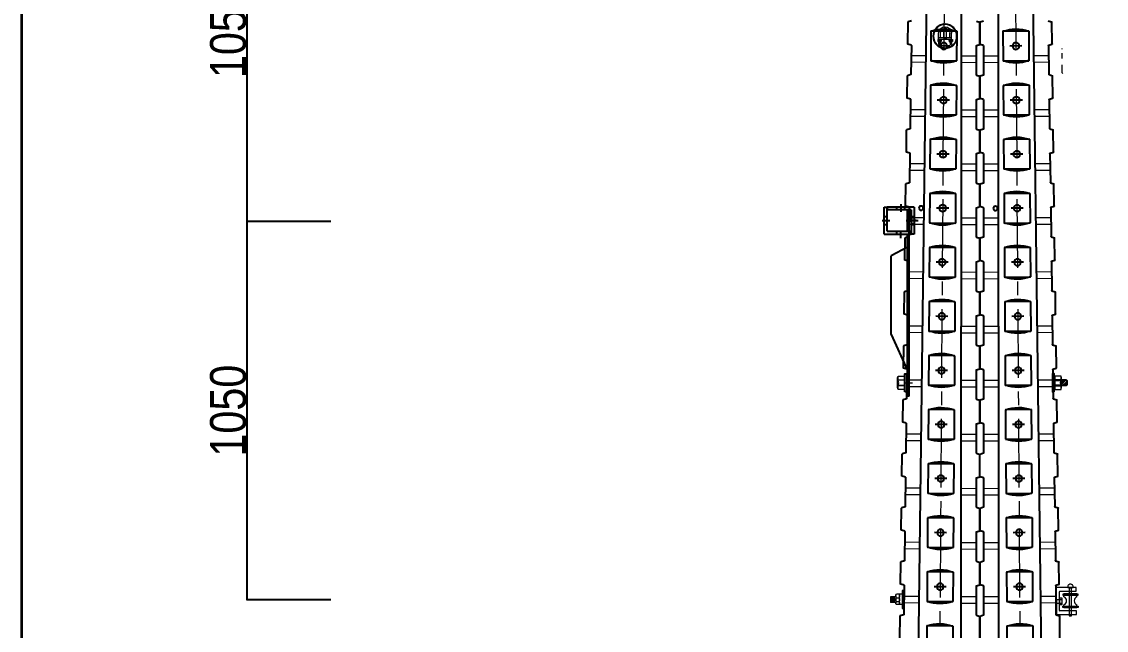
# Model space of a CAD drawing. Header units: millimetres. Extents: x 330554 to 656471, y 11007 to 130943.
# Drawn here: x 362419 to 365431, y 99217 to 100905 of the extents above; entities that cross this region are included whole.
import ezdxf

# ---------------------------------------------------------------- set-up
doc = ezdxf.new("R2010")
doc.units = ezdxf.units.MM
doc.header["$LTSCALE"] = 6
doc.linetypes.add('CENTER', pattern=[50.8, 31.75, -6.35, 6.35, -6.35])
doc.linetypes.add('HIDDEN', pattern=[9.525, 6.35, -3.175])
for name, color, linetype, lineweight in [('05.TBA$0$Hatch', 43, 'Continuous', 9), ('Boulon', 150, 'Continuous', 9), ('duong tam', 30, 'CENTER', 5), ('dv01', 4, 'Continuous', 5), ('MBA', 10, 'Continuous', 25), ('netlonkhungten', 32, 'Continuous', 35), ('Netvua', 3, 'Continuous', 20), ('Text', 7, 'Continuous', 13)]:
    doc.layers.add(name, color=color, linetype=linetype, lineweight=lineweight)
for name, color, linetype in [('Bulon', 40, 'Continuous'), ('BULONG', 7, 'Continuous'), ('Nen', 7, 'Continuous'), ('tbi', 2, 'Continuous')]:
    doc.layers.add(name, color=color, linetype=linetype)
doc.styles.add('05.TBA$0$VN', font='VHELVCN.TTF')
doc.dimstyles.new('05.TBA$0$TL50', dxfattribs={"dimtxt": 0.5, "dimasz": 0.8, "dimexe": 1, "dimexo": 1, "dimgap": 0.5, "dimtad": 1, "dimdec": 0, "dimlfac": 50, "dimzin": 0, "dimdsep": 46, "dimtxsty": '05.TBA$0$VN', "dimblk1": '05.TBA$0$_OBLIQUE', "dimblk2": '05.TBA$0$_OBLIQUE', "dimsah": 1, "dimcen": 1, "dimclrd": 3, "dimclre": 3, "dimadec": 0, "dimazin": 0, "dimtfac": 1, "dimtdec": 0, "dimtofl": 0, "dimtmove": 0, "dimatfit": 3, "dimfxl": 1, "dimtolj": 1, "dimtzin": 0, "dimarcsym": 0})

# ---------------------------------------------------------------- blocks, each defined once
blk = doc.blocks.new('xa+tc nhin ngang')
for p, q in [((-83, 37.5), (-75, 37.5)), ((-83, -37.5), (-83, 37.5)), ((-75, 37.5), (-75, 29.5)), ((0, 37.5), (-75, 37.5)), ((-75, -29.5), (-75, 37.5)), ((0, 37.5), (0, -37.5)), ((-8, 29.5), (-75, 29.5)), ((-18.3, -29.5), (-18.3, 29.5)), ((-13.3, -29.5), (-13.3, 29.5)), ((-8, 29.5), (-8, -37.5)), ((-8, 25), (-8, -25)), ((-8, 8), (-8, -8)), ((-75, -29.5), (-8, -29.5)), ((-8, -37.5), (-8, -29.5)), ((-83, -37.5), (-8, -37.5)), ((-18.3, -486.8), (-18.3, -37.5)), ((-13.3, -486.8), (-13.3, -37.5)), ((0, -37.5), (-8, -37.5)), ((-18.3, -74), (-63.3, -97.7)), ((-63.3, -316), (-63.3, -97.7)), ((-63.3, -316), (-18.3, -416)), ((-13.3, -486.8), (-18.3, -486.8))]:
    blk.add_line(p, q)
at = {"color": 9, "linetype": 'HIDDEN', "ltscale": 100}
for p, q in [((-48, 29.5), (-48, 37.5)), ((-37, 45.2), (-37, 24.1)), ((-26, 29.5), (-26, 37.5)), ((-83, 11), (-75, 11)), ((-8, 11), (0, 11)), ((-8, 9), (0, 9)), ((0, 9), (-8, 9)), ((-88.5, 0), (-67.4, 0)), ((-83, -11), (-75, -11)), ((-48, -37.5), (-48, -29.5)), ((-37, -48.8), (-37, -27.7)), ((5.5, 0), (-15.6, 0)), ((-8, -9), (0, -9)), ((0, -9), (-8, -9)), ((-8, -11), (0, -11))]:
    blk.add_line(p, q, dxfattribs=at)
at = {"color": 9, "linetype": 'CENTER', "ltscale": 100}
blk.add_line((-22.2, 0), (11.3, 0), dxfattribs=at)
at = {"layer": 'Text', "color": 245}
for p, q in [((-54.2, 37.5), (-19.8, 37.5)), ((-28, -450), (-4.4, -450))]:
    blk.add_line(p, q, dxfattribs=at)
blk = doc.blocks.new('tan')
at = {"layer": 'Nen'}
blk.add_hatch(color=9, dxfattribs=at).paths.add_polyline_path([(5, 25), (5, -25), (0, -25), (0, 25)])
h = blk.add_hatch(dxfattribs=at)
h.set_pattern_fill('ANSI31', color=3, scale=40, style=0)
h.set_pattern_definition([(45, (-27052.959, -97341.6874), (3.5355339, -3.5355339), [])])
edge = h.paths.add_edge_path()
edge.add_line((25.4, 8), (37.6, 8))
edge.add_arc((37.6, 6), 2, 360, 450, ccw=False)
edge.add_line((39.6, 6), (39.6, -6))
edge.add_arc((37.6, -6), 2, 270, 360, ccw=False)
edge.add_line((37.6, -8), (25.4, -8))
edge.add_line((25.4, -8), (25.4, 8))
at = {"layer": 'dv01', "color": 4, "lineweight": 0}
for p, q in [((0, 25), (0, -25)), ((5, 25), (0, 25)), ((5, -25), (5, 25)), ((7.1, 18.3), (5.4, 13.3)), ((5.4, 13.3), (5.4, -11.7)), ((5.4, 13.3), (7.1, 6.7)), ((7.1, 8.3), (5.4, 0)), ((5.4, 0), (7.1, -8.3)), ((23.8, 18.3), (7.1, 18.3)), ((7.1, 18.3), (7.1, 6.7)), ((23.8, 18.3), (7.1, 18.3)), ((23.8, 8.3), (7.1, 8.3)), ((7.1, 8.3), (7.1, -8.3)), ((23.8, 8.3), (7.1, 8.3)), ((7.1, 6.7), (23.8, 6.7)), ((7.1, 6.7), (7.1, 6.7)), ((7.1, 6.7), (23.8, 6.7)), ((22, -0.3), (23.5, 5)), ((23.8, 6.7), (23.8, 18.3)), ((25.4, 13.3), (23.8, 18.3)), ((23.8, 6.7), (25.4, 13.3)), ((23.8, -8.3), (23.8, 8.3)), ((25.4, 0), (23.8, 8.3)), ((23.8, -8.3), (25.4, 0)), ((25.4, -13.3), (25.4, 13.3)), ((0, -25), (0, -25)), ((0, -25), (5, -25)), ((7.1, -6.7), (5.4, -13.3)), ((5.4, -13.3), (7.1, -18.3)), ((7.1, -6.7), (7.1, -18.3)), ((23.8, -6.7), (7.1, -6.7)), ((23.8, -6.7), (7.1, -6.7)), ((7.1, -8.3), (23.8, -8.3)), ((7.1, -8.3), (7.1, -8.3)), ((7.1, -8.3), (23.8, -8.3)), ((7.1, -18.3), (7.1, -18.3)), ((7.1, -18.3), (23.8, -18.3)), ((7.1, -18.3), (23.8, -18.3)), ((23.5, -5.6), (22, -0.3)), ((23.8, -18.3), (23.8, -6.7)), ((25.4, -13.3), (23.8, -6.7)), ((23.8, -18.3), (25.4, -13.3))]:
    blk.add_line(p, q, dxfattribs=at)
at = {"layer": 'Nen', "color": 6}
blk.add_lwpolyline([(5, -25), (5, 25), (0, 25), (0, -25)], close=True, dxfattribs=at)
at = {"layer": 'Nen', "color": 4}
blk.add_lwpolyline([(25.4, 8), (37.6, 8, -0.414214), (39.6, 6), (39.6, -6, -0.414214), (37.6, -8), (25.4, -8)], format="xyb", close=True, dxfattribs=at)
blk = doc.blocks.new('bl')
at = {"layer": 'Nen'}
blk.add_hatch(color=9, dxfattribs=at).paths.add_polyline_path([(21.3, 5.9), (-20.8, 5.9), (-20.8, 1.7), (21.3, 1.7)])
at = {"layer": 'dv01', "lineweight": 0}
for p, q in [((-4.4, 21.5), (0, 20.2)), ((0, 20.2), (4.4, 21.5))]:
    blk.add_line(p, q, dxfattribs=at)
for points in [[(-20.8, 1.7), (-20.8, 5.9), (21.3, 5.9), (21.3, 1.7), (-20.8, 1.7), (-20.8, 1.7)], [(-15.2, 7.7), (-15.2, 21.7), (-11, 23.1), (-5.3, 21.7), (-5.3, 7.7), (-11, 6.3), (-15.2, 7.7), (-15.2, 7.7)], [(-15.2, 7.7), (-15.2, 21.7)], [(-15.2, 21.7), (-5.3, 21.7)], [(-5.3, 7.7), (-15.2, 7.7)], [(-11, 23.1), (11.5, 23.1)], [(11.5, 6.3), (-9.5, 6.3)], [(-6.7, 7.7), (-6.7, 21.7), (0.3, 23.1), (7.3, 21.7), (7.3, 7.7), (0.3, 6.3), (-6.7, 7.7), (-6.7, 7.7)], [(-6.7, 21.7), (7.3, 21.7)], [(-6.7, 7.7), (-6.7, 21.7)], [(7.3, 7.7), (-6.7, 7.7)], [(-5.3, 21.7), (-5.3, 7.7)], [(5.9, 7.7), (5.9, 21.7), (11.5, 23.1), (15.7, 21.7), (15.7, 7.7), (11.5, 6.3), (5.9, 7.7), (5.9, 7.7)], [(5.9, 21.7), (15.7, 21.7)], [(5.9, 7.7), (5.9, 21.7)], [(15.7, 7.7), (5.9, 7.7)], [(7.3, 21.7), (7.3, 7.7)], [(15.7, 21.7), (15.7, 7.7)]]:
    blk.add_lwpolyline(points, dxfattribs=at)
at = {"layer": 'Nen', "color": 6}
blk.add_lwpolyline([(-20.8, 5.9), (21.3, 5.9), (21.3, 1.7), (-20.8, 1.7)], close=True, dxfattribs=at)
blk = doc.blocks.new('05.TBA$0$_OBLIQUE')
at = {"color": 0, "linetype": 'ByBlock'}
blk.add_line((-0.5, -0.5), (0.5, 0.5), dxfattribs=at)
blk = doc.blocks.new('*D617')
at = {"layer": '05.TBA$0$Hatch', "color": 3, "lineweight": -2, "transparency": 16777216}
for p, q in [((363278.1, 101400.9), (363043.6, 101400.9)), ((363044.6, 101400.9), (363044.6, 100350.9)), ((363278.1, 100350.9), (363043.6, 100350.9))]:
    blk.add_line(p, q, dxfattribs=at)
at = {"layer": 'Defpoints', "color": 0, "transparency": 16777216}
for p in [(363279.1, 101400.9), (363044.6, 100350.9), (363279.1, 100350.9)]:
    blk.add_point(p, dxfattribs=at)
at = {"layer": '05.TBA$0$Hatch', "color": 3, "lineweight": -2, "transparency": 16777216, "xscale": 0.8, "yscale": 0.8, "zscale": 0.8}
for p, rotation in [((363044.6, 101400.9), 90), ((363044.6, 100350.9), 270)]:
    blk.add_blockref('05.TBA$0$_OBLIQUE', p, dxfattribs=dict(at, rotation=rotation))
at = {"layer": '05.TBA$0$Hatch', "color": 0, "transparency": 16777216, "insert": (362993.1, 100875.9), "char_height": 100, "attachment_point": 5, "rotation": 90, "style": '05.TBA$0$VN'}
blk.add_mtext('\\A1;1050', dxfattribs=at)
blk = doc.blocks.new('12m tren')
for p, q in [((-4188.9, -32793.9), (-4188.5, -32732.7)), ((-4179, -32729.3), (-4188.2, -32732.3)), ((-3998.9, -32729.3), (-3989.7, -32732.3)), ((-3988.9, -32793.9), (-3989.3, -32732.7)), ((-4179.5, -32797.3), (-4188.6, -32794.3)), ((-3998.4, -32797.3), (-3989.3, -32794.3)), ((-4179.1, -32797.8), (-4179.7, -32878.6)), ((-3998.8, -32797.8), (-3998.2, -32878.6)), ((-4189.9, -32943.7), (-4189.5, -32882.6)), ((-4180, -32879.1), (-4189.2, -32882.1)), ((-3997.9, -32879.1), (-3988.7, -32882.1)), ((-3987.9, -32943.7), (-3988.3, -32882.6)), ((-4180.5, -32947.2), (-4189.6, -32944.2)), ((-4180.1, -32947.7), (-4180.7, -33028.5)), ((-3997.8, -32947.7), (-3997.2, -33028.5)), ((-3997.4, -32947.2), (-3988.3, -32944.2)), ((-4190.9, -33093.6), (-4190.5, -33032.4)), ((-4181, -33029), (-4190.2, -33032)), ((-3996.9, -33029), (-3987.7, -33032)), ((-3986.9, -33093.6), (-3987.3, -33032.4)), ((-4181.5, -33097), (-4190.6, -33094)), ((-4181.1, -33097.5), (-4181.7, -33178.4)), ((-3996.8, -33097.5), (-3996.2, -33178.4)), ((-3996.4, -33097), (-3987.3, -33094)), ((-4191.9, -33243.4), (-4191.5, -33182.3)), ((-4182, -33178.8), (-4191.2, -33181.8)), ((-3995.9, -33178.8), (-3986.7, -33181.8)), ((-3985.9, -33243.4), (-3986.3, -33182.3)), ((-4182.5, -33246.9), (-4191.6, -33243.9)), ((-4182.1, -33247.4), (-4182.7, -33328.2)), ((-3995.8, -33247.4), (-3995.2, -33328.2)), ((-3995.4, -33246.9), (-3986.3, -33243.9)), ((-4192.9, -33393.3), (-4192.5, -33332.2)), ((-4183, -33328.7), (-4192.2, -33331.7)), ((-3994.9, -33328.7), (-3985.7, -33331.7)), ((-3984.9, -33393.3), (-3985.3, -33332.2)), ((-4183.5, -33396.7), (-4192.6, -33393.7)), ((-4183.1, -33397.2), (-4183.7, -33478.1)), ((-3994.8, -33397.2), (-3994.2, -33478.1)), ((-3994.4, -33396.7), (-3985.3, -33393.7)), ((-4193.9, -33543.1), (-4193.5, -33482)), ((-4184, -33478.5), (-4193.2, -33481.5)), ((-3993.9, -33478.5), (-3984.7, -33481.5)), ((-3983.9, -33543.1), (-3984.4, -33482)), ((-4184.5, -33546.6), (-4193.6, -33543.6)), ((-4184.1, -33547.1), (-4184.7, -33627.9)), ((-3993.8, -33547.1), (-3993.2, -33627.9)), ((-3993.4, -33546.6), (-3984.3, -33543.6)), ((-4194.9, -33693), (-4194.5, -33631.9)), ((-4185, -33628.4), (-4194.2, -33631.4)), ((-3992.9, -33628.4), (-3983.7, -33631.4)), ((-3982.9, -33693), (-3983.4, -33631.9)), ((-4185.5, -33696.4), (-4194.6, -33693.5)), ((-4185.1, -33696.9), (-4185.7, -33777.8)), ((-3992.8, -33696.9), (-3992.2, -33777.8)), ((-3992.4, -33696.4), (-3983.3, -33693.5)), ((-4195.9, -33842.8), (-4195.5, -33781.7)), ((-4186, -33778.2), (-4195.2, -33781.2)), ((-3991.9, -33778.2), (-3982.7, -33781.2)), ((-3981.9, -33842.8), (-3982.4, -33781.7)), ((-4186.5, -33846.3), (-4195.6, -33843.3)), ((-4186.1, -33846.8), (-4186.7, -33927.6)), ((-3991.8, -33846.8), (-3991.2, -33927.6)), ((-3991.4, -33846.3), (-3982.3, -33843.3)), ((-4196.9, -33992.7), (-4196.5, -33931.6)), ((-4187, -33928.1), (-4196.2, -33931.1)), ((-3990.9, -33928.1), (-3981.7, -33931.1)), ((-3980.4, -33992.7), (-3980.8, -33931.6)), ((-4187.5, -33996.1), (-4196.6, -33993.2)), ((-4187.1, -33996.6), (-4187.7, -34077.5)), ((-3990.8, -33996.6), (-3990.2, -34077.5)), ((-3990.4, -33996.1), (-3981.3, -33993.2)), ((-4197.9, -34142.5), (-4197.5, -34081.4)), ((-4188, -34077.9), (-4197.2, -34080.9)), ((-3989.9, -34077.9), (-3980.7, -34080.9)), ((-3979.9, -34142.5), (-3980.4, -34081.4)), ((-4188.5, -34146), (-4197.6, -34143)), ((-4188.1, -34146.5), (-4188.7, -34227.3)), ((-3989.8, -34146.5), (-3989.2, -34227.3)), ((-3989.4, -34146), (-3980.3, -34143)), ((-4198.9, -34292.4), (-4198.5, -34231.2)), ((-4189, -34227.8), (-4198.2, -34230.8)), ((-3988.9, -34227.8), (-3979.7, -34230.8)), ((-3978.9, -34292.4), (-3979.4, -34231.2)), ((-4189.5, -34295.8), (-4198.6, -34292.9)), ((-4189.1, -34296.3), (-4189.7, -34377.2)), ((-3988.8, -34296.3), (-3988.2, -34377.2)), ((-3988.4, -34295.8), (-3979.3, -34292.9)), ((-4199.9, -34442.2), (-4199.5, -34381.1)), ((-4190, -34377.6), (-4199.2, -34380.6)), ((-3987.9, -34377.6), (-3978.7, -34380.6)), ((-3977.9, -34442.2), (-3978.4, -34381.1))]:
    blk.add_line(p, q)
at = {"color": 7}
for p, q in [((-4124.5, -32758), (-4124.5, -32839.9)), ((-4124.5, -32758), (-4052.8, -32758)), ((-4052.8, -32758), (-4052.8, -32839.9)), ((-4052.8, -32839.9), (-4124.5, -32839.9)), ((-4124.5, -32908), (-4124.5, -32989.9)), ((-4124.5, -32908), (-4052.8, -32908)), ((-4052.8, -32908), (-4052.8, -32989.9)), ((-4052.8, -32989.9), (-4124.5, -32989.9)), ((-4124.5, -33058), (-4124.5, -33139.9)), ((-4124.5, -33058), (-4052.8, -33058)), ((-4052.8, -33058), (-4052.8, -33139.9)), ((-4052.8, -33139.9), (-4124.5, -33139.9)), ((-4124.5, -33208), (-4124.5, -33289.9)), ((-4124.5, -33208), (-4052.8, -33208)), ((-4052.8, -33208), (-4052.8, -33289.9)), ((-4052.8, -33289.9), (-4124.5, -33289.9)), ((-4124.5, -33358), (-4124.5, -33439.9)), ((-4124.5, -33358), (-4052.8, -33358)), ((-4052.8, -33358), (-4052.8, -33439.9)), ((-4052.8, -33439.9), (-4124.5, -33439.9)), ((-4124.5, -33508), (-4124.5, -33589.9)), ((-4124.5, -33508), (-4052.8, -33508)), ((-4052.8, -33508), (-4052.8, -33589.9)), ((-4052.8, -33589.9), (-4124.5, -33589.9)), ((-4124.5, -33658), (-4124.5, -33739.9)), ((-4124.5, -33658), (-4052.8, -33658)), ((-4052.8, -33658), (-4052.8, -33739.9)), ((-4052.8, -33739.9), (-4124.5, -33739.9)), ((-4124.5, -33808), (-4124.5, -33889.9)), ((-4124.5, -33808), (-4052.8, -33808)), ((-4052.8, -33808), (-4052.8, -33889.9)), ((-4052.8, -33889.9), (-4124.5, -33889.9)), ((-4124.5, -33958), (-4124.5, -34039.9)), ((-4124.5, -33958), (-4052.8, -33958)), ((-4052.8, -33958), (-4052.8, -34039.9)), ((-4052.8, -34039.9), (-4124.5, -34039.9)), ((-4124.5, -34108), (-4124.5, -34189.9)), ((-4124.5, -34108), (-4052.8, -34108)), ((-4052.8, -34108), (-4052.8, -34189.9)), ((-4052.8, -34189.9), (-4124.5, -34189.9)), ((-4124.5, -34258), (-4124.5, -34339.9)), ((-4124.5, -34258), (-4052.8, -34258)), ((-4052.8, -34258), (-4052.8, -34339.9)), ((-4052.8, -34339.9), (-4124.5, -34339.9)), ((-4124.5, -34408), (-4124.5, -34489.9)), ((-4124.5, -34408), (-4052.8, -34408)), ((-4052.8, -34408), (-4052.8, -34489.9))]:
    blk.add_line(p, q, dxfattribs=at)
at = {"color": 7, "linetype": 'CENTER', "ltscale": 100}
for p, q in [((-4105.4, -32799), (-4071.9, -32799)), ((-4105.4, -32949), (-4071.9, -32949)), ((-4105.4, -33099), (-4071.9, -33099)), ((-4105.4, -33249), (-4071.9, -33249)), ((-4105.4, -33399), (-4071.9, -33399)), ((-4105.4, -33549), (-4071.9, -33549)), ((-4105.4, -33699), (-4071.9, -33699)), ((-4105.4, -33849), (-4071.9, -33849)), ((-4105.4, -33999), (-4071.9, -33999)), ((-4105.4, -34149), (-4071.9, -34149)), ((-4105.4, -34299), (-4071.9, -34299))]:
    blk.add_line(p, q, dxfattribs=at)
at = {"color": 7}
for centre in [(-4088.7, -32799), (-4088.7, -32949), (-4088.7, -33099), (-4088.7, -33249), (-4088.7, -33399), (-4088.7, -33549), (-4088.7, -33699), (-4088.7, -33849), (-4088.7, -33999), (-4088.7, -34149), (-4088.7, -34299)]:
    blk.add_circle(centre, 9.22, dxfattribs=at)
blk.add_circle((-4028.7, -33249.2), 5.92)
for centre, radius, start, end in [((-4188, -32732.7), 0.5, 108.0201, 179.618), ((-3989.8, -32732.7), 0.5, 0.382, 71.9799), ((-4088.7, -32859.7), 107.8, 70.5906, 109.4094), ((-4188.4, -32793.9), 0.5, 179.618, 251.9065), ((-4179.6, -32797.8), 0.5, 359.618, 71.9065), ((-3998.3, -32797.8), 0.5, 108.0935, 180.382), ((-3989.4, -32793.9), 0.5, 288.0935, 0.382), ((-4088.7, -32738.2), 107.8, 250.5906, 289.4094), ((-4189, -32882.6), 0.5, 108.0935, 179.618), ((-4180.2, -32878.6), 0.5, 288.0935, 359.618), ((-3997.7, -32878.6), 0.5, 180.382, 251.9065), ((-3988.8, -32882.6), 0.5, 0.382, 71.9065), ((-4088.7, -33009.7), 107.8, 70.5906, 109.4094), ((-4189.4, -32943.7), 0.5, 179.618, 251.9065), ((-4180.6, -32947.6), 0.5, 359.618, 71.9065), ((-3997.3, -32947.6), 0.5, 108.0935, 180.382), ((-3988.4, -32943.7), 0.5, 288.0935, 0.382), ((-4088.7, -32888.2), 107.8, 250.5906, 289.4094), ((-4190, -33032.4), 0.5, 108.0201, 179.618), ((-4181.2, -33028.5), 0.5, 288.0201, 359.618), ((-3996.7, -33028.5), 0.5, 180.382, 251.9799), ((-3987.8, -33032.4), 0.5, 0.382, 71.9799), ((-4088.7, -33159.7), 107.8, 70.5906, 109.4094), ((-4190.4, -33093.6), 0.5, 179.618, 251.9065), ((-4181.6, -33097.5), 0.5, 359.618, 71.9065), ((-3996.3, -33097.5), 0.5, 108.0935, 180.382), ((-3987.4, -33093.6), 0.5, 288.0935, 0.382), ((-4088.7, -33038.2), 107.8, 250.5906, 289.4094), ((-4191, -33182.3), 0.5, 108.0935, 179.618), ((-4182.2, -33178.4), 0.5, 288.0935, 359.618), ((-3995.7, -33178.4), 0.5, 180.382, 251.9065), ((-3986.8, -33182.3), 0.5, 0.382, 71.9065), ((-4088.7, -33309.7), 107.8, 70.5906, 109.4094), ((-4191.4, -33243.4), 0.5, 179.618, 251.9065), ((-4182.6, -33247.4), 0.5, 359.618, 71.9065), ((-3995.3, -33247.4), 0.5, 108.0935, 180.382), ((-3986.4, -33243.4), 0.5, 288.0935, 0.382), ((-4088.7, -33188.2), 107.8, 250.5906, 289.4094), ((-4192, -33332.2), 0.5, 108.0935, 179.618), ((-4183.2, -33328.2), 0.5, 288.0935, 359.618), ((-3994.7, -33328.2), 0.5, 180.382, 251.9065), ((-3985.8, -33332.2), 0.5, 0.382, 71.9065), ((-4088.7, -33459.7), 107.8, 70.5906, 109.4094), ((-4192.4, -33393.3), 0.5, 179.618, 251.9065), ((-4183.6, -33397.2), 0.5, 359.618, 71.9065), ((-3994.3, -33397.2), 0.5, 108.0935, 180.382), ((-3985.4, -33393.3), 0.5, 288.0935, 0.382), ((-4088.7, -33338.2), 107.8, 250.5906, 289.4094), ((-4193, -33482), 0.5, 108.0935, 179.618), ((-4184.2, -33478.1), 0.5, 288.0935, 359.618), ((-3993.7, -33478.1), 0.5, 180.382, 251.9065), ((-3984.9, -33482), 0.5, 0.382, 71.9065), ((-4088.7, -33609.7), 107.8, 70.5906, 109.4094), ((-4193.4, -33543.1), 0.5, 179.618, 251.9065), ((-4184.6, -33547.1), 0.5, 359.618, 71.9065), ((-3993.3, -33547.1), 0.5, 108.0935, 180.382), ((-3984.4, -33543.1), 0.5, 288.0935, 0.382), ((-4088.7, -33488.2), 107.8, 250.5906, 289.4094), ((-4194, -33631.9), 0.5, 108.0935, 179.618), ((-4185.2, -33627.9), 0.5, 288.0935, 359.618), ((-3992.7, -33627.9), 0.5, 180.382, 251.9065), ((-3983.9, -33631.9), 0.5, 0.382, 71.9065), ((-4088.7, -33759.7), 107.8, 70.5906, 109.4094), ((-4194.4, -33693), 0.5, 179.618, 251.9065), ((-4185.6, -33696.9), 0.5, 359.618, 71.9065), ((-3992.3, -33696.9), 0.5, 108.0935, 180.382), ((-3983.4, -33693), 0.5, 288.0935, 0.382), ((-4088.7, -33638.2), 107.8, 250.5906, 289.4094), ((-4195, -33781.7), 0.5, 108.0935, 179.618), ((-4186.2, -33777.8), 0.5, 288.0935, 359.618), ((-3991.7, -33777.8), 0.5, 180.382, 251.9065), ((-3982.9, -33781.7), 0.5, 0.382, 71.9065), ((-4088.7, -33909.7), 107.8, 70.5906, 109.4094), ((-4195.4, -33842.8), 0.5, 179.618, 251.9065), ((-4186.6, -33846.8), 0.5, 359.618, 71.9065), ((-3991.3, -33846.8), 0.5, 108.0935, 180.382), ((-3982.4, -33842.8), 0.5, 288.0935, 0.382), ((-4088.7, -33788.2), 107.8, 250.5906, 289.4094), ((-4196, -33931.6), 0.5, 108.0935, 179.618), ((-4187.2, -33927.6), 0.5, 288.0935, 359.618), ((-3990.7, -33927.6), 0.5, 180.382, 251.9065), ((-3981.9, -33931.6), 0.5, 0.382, 71.9065), ((-4088.7, -34059.7), 107.8, 70.5906, 109.4094), ((-4196.4, -33992.7), 0.5, 179.618, 251.9065), ((-4187.6, -33996.6), 0.5, 359.618, 71.9065), ((-3990.3, -33996.6), 0.5, 108.0935, 180.382), ((-3981.4, -33992.7), 0.5, 288.0935, 0.382), ((-4088.7, -33938.2), 107.8, 250.5906, 289.4094), ((-4197, -34081.4), 0.5, 108.0201, 179.618), ((-4188.2, -34077.5), 0.5, 288.0201, 359.618), ((-3989.7, -34077.5), 0.5, 180.382, 251.9799), ((-3980.9, -34081.4), 0.5, 0.382, 71.9799), ((-4088.7, -34209.7), 107.8, 70.5906, 109.4094), ((-4197.4, -34142.5), 0.5, 179.618, 251.9065), ((-4188.6, -34146.5), 0.5, 359.618, 71.9065), ((-3989.3, -34146.5), 0.5, 108.0935, 180.382), ((-3980.4, -34142.5), 0.5, 288.0935, 0.382), ((-4088.7, -34088.2), 107.8, 250.5906, 289.4094), ((-4198, -34231.3), 0.5, 108.0201, 179.618), ((-4189.2, -34227.3), 0.5, 288.0201, 359.618), ((-3988.7, -34227.3), 0.5, 180.382, 251.9799), ((-3979.9, -34231.3), 0.5, 0.382, 71.9799), ((-4088.7, -34359.7), 107.8, 70.5906, 109.4094), ((-4198.4, -34292.4), 0.5, 179.618, 251.9065), ((-4189.6, -34296.3), 0.5, 359.618, 71.9065), ((-3988.3, -34296.3), 0.5, 108.0935, 180.382), ((-3979.4, -34292.4), 0.5, 288.0935, 0.382), ((-4088.7, -34238.2), 107.8, 250.5906, 289.4094), ((-4199, -34381.1), 0.5, 108.0201, 179.618), ((-4190.2, -34377.2), 0.5, 288.0201, 359.618), ((-3987.7, -34377.2), 0.5, 180.382, 251.9799), ((-3978.9, -34381.1), 0.5, 0.382, 71.9799), ((-4088.7, -34509.7), 107.8, 70.5906, 109.4094)]:
    blk.add_arc(centre, radius, start, end)
at = {"layer": 'Boulon'}
for p, q in [((-4138.5, -32825.5), (-4179.3, -32825.5)), ((-3998.6, -32825.5), (-4038.9, -32825.5)), ((-4138.6, -32843.9), (-4179.4, -32843.9)), ((-3998.4, -32843.9), (-4038.8, -32843.9)), ((-4139.3, -32975.5), (-4180.3, -32975.5)), ((-3997.6, -32975.5), (-4038, -32975.5)), ((-4139.5, -32993.9), (-4180.4, -32993.9)), ((-3997.4, -32993.9), (-4037.9, -32993.9)), ((-4140.2, -33125.5), (-4181.3, -33125.5)), ((-3996.6, -33125.5), (-4037.1, -33125.5)), ((-4140.3, -33143.9), (-4181.4, -33143.9)), ((-3996.4, -33143.9), (-4037, -33143.9)), ((-4141.1, -33275.5), (-4182.3, -33275.5)), ((-3995.6, -33275.5), (-4036.3, -33275.5)), ((-4141.2, -33293.9), (-4182.4, -33293.9)), ((-3995.4, -33293.9), (-4036.2, -33293.9)), ((-4142, -33425.5), (-4183.3, -33425.5)), ((-3994.6, -33425.5), (-4035.4, -33425.5)), ((-4142.1, -33443.9), (-4183.4, -33443.9)), ((-3994.4, -33443.9), (-4035.3, -33443.9)), ((-4142.8, -33575.5), (-4184.3, -33575.5)), ((-3993.6, -33575.5), (-4034.5, -33575.5)), ((-4143, -33593.9), (-4184.4, -33593.9)), ((-3993.4, -33593.9), (-4034.4, -33593.9)), ((-4143.7, -33725.5), (-4185.3, -33725.5)), ((-3992.6, -33725.5), (-4033.6, -33725.5)), ((-4143.8, -33743.9), (-4185.4, -33743.9)), ((-3992.4, -33743.9), (-4033.5, -33743.9)), ((-4144.6, -33875.5), (-4186.3, -33875.5)), ((-3991.6, -33875.5), (-4032.8, -33875.5)), ((-4144.7, -33893.9), (-4186.4, -33893.9)), ((-3991.4, -33893.9), (-4032.7, -33893.9)), ((-4145.5, -34025.5), (-4187.3, -34025.5)), ((-3990.6, -34025.5), (-4031.9, -34025.5)), ((-4145.6, -34043.9), (-4187.4, -34043.9)), ((-3990.4, -34043.9), (-4031.8, -34043.9)), ((-4146.3, -34175.5), (-4188.3, -34175.5)), ((-3989.6, -34175.5), (-4031, -34175.5)), ((-4146.5, -34193.9), (-4188.4, -34193.9)), ((-3989.4, -34193.9), (-4030.9, -34193.9)), ((-4147.2, -34325.5), (-4189.3, -34325.5)), ((-3988.6, -34325.5), (-4030.1, -34325.5)), ((-4147.3, -34343.9), (-4189.4, -34343.9)), ((-3988.4, -34343.9), (-4030, -34343.9))]:
    blk.add_line(p, q, dxfattribs=at)
at = {"layer": 'duong tam'}
blk.add_line((-4088.7, -32004.6), (-4088.7, -35910.1), dxfattribs=at)
at = {"layer": 'MBA'}
for p, q in [((-4156.3, -35877), (-4133.7, -32004.6)), ((-4043.7, -32004.6), (-4020.7, -35943.1))]:
    blk.add_line(p, q, dxfattribs=at)
blk = doc.blocks.new('*D619')
at = {"layer": '05.TBA$0$Hatch', "color": 3, "lineweight": -2, "transparency": 16777216}
for p, q in [((363278.1, 100350.9), (363043.6, 100350.9)), ((363044.6, 100350.9), (363044.6, 99300.9)), ((363278.1, 99300.9), (363043.6, 99300.9))]:
    blk.add_line(p, q, dxfattribs=at)
at = {"layer": 'Defpoints', "color": 0, "transparency": 16777216}
for p in [(363279.1, 100350.9), (363044.6, 99300.9), (363279.1, 99300.9)]:
    blk.add_point(p, dxfattribs=at)
at = {"layer": '05.TBA$0$Hatch', "color": 3, "lineweight": -2, "transparency": 16777216, "xscale": 0.8, "yscale": 0.8, "zscale": 0.8}
for p, rotation in [((363044.6, 100350.9), 90), ((363044.6, 99300.9), 270)]:
    blk.add_blockref('05.TBA$0$_OBLIQUE', p, dxfattribs=dict(at, rotation=rotation))
at = {"layer": '05.TBA$0$Hatch', "color": 0, "transparency": 16777216, "insert": (362993.1, 99825.9), "char_height": 100, "attachment_point": 5, "rotation": 90, "style": '05.TBA$0$VN'}
blk.add_mtext('\\A1;1050', dxfattribs=at)
blk = doc.blocks.new('Kep 3U nhin thang')
at = {"layer": 'tbi', "color": 115, "lineweight": 9}
for p, q in [((-18.2, -17.5), (-18.2, 0)), ((-13, -11.2), (-13, 0)), ((-3.6, -11.9), (-3.6, 11.9)), ((3.6, -11.9), (3.6, 11.9)), ((13, -11.2), (13, 0)), ((18.2, -17.5), (18.2, 0)), ((-20.2, -17.5), (-20.2, -19.7)), ((-11, -17.5), (-20.2, -17.5)), ((-20.2, -19.7), (-20.2, -22.5)), ((-20.2, -19.7), (-11, -19.7)), ((-12.5, -23.2), (-18.8, -23.2)), ((-13, -11.2), (-18.2, -11.2)), ((-13, -16.4), (-18.2, -16.4)), ((-13, -17.5), (-18.2, -17.5)), ((-18.2, -23.2), (-18.2, -31)), ((-13, -24.5), (-18.2, -24.5)), ((-13, -25.8), (-18.2, -25.8)), ((-13, -27.1), (-18.2, -27.1)), ((-13, -28.4), (-18.2, -28.4)), ((-13, -29.7), (-18.2, -29.7)), ((-17.4, -20.5), (-17.4, -22.5)), ((-14.1, -20.5), (-14.1, -22.5)), ((18.2, -11.2), (-13, -11.2)), ((18.2, -16.4), (-13, -16.4)), ((-13, -17.5), (-13, -16.4)), ((-11, -17.5), (-11, -19.7)), ((-11, -19.7), (-11, -22.5)), ((11, -17.5), (11, -19.7)), ((20.2, -17.5), (11, -17.5)), ((11, -19.7), (11, -22.5)), ((11, -19.7), (20.2, -19.7)), ((18.7, -23.2), (12.4, -23.2)), ((13, -17.5), (13, -16.4)), ((18.2, -17.5), (13, -17.5)), ((13, -23.2), (13, -31)), ((18.2, -24.5), (13, -24.5)), ((18.2, -25.8), (13, -25.8)), ((18.2, -27.1), (13, -27.1)), ((18.2, -28.4), (13, -28.4)), ((18.2, -29.7), (13, -29.7)), ((13.8, -20.5), (13.8, -22.5)), ((17.1, -20.5), (17.1, -22.5)), ((18.2, -23.2), (18.2, -31)), ((20.2, -17.5), (20.2, -19.7)), ((20.2, -19.7), (20.2, -22.5)), ((-13, -31), (-18.2, -31)), ((18.2, -31), (13, -31))]:
    blk.add_line(p, q, dxfattribs=at)
for centre, radius, start, end in [((0, 0), 18.2, 0, 180), ((0, 0), 13, 0, 180), ((-0.6, 11.9), 3.01, 92.8795, 180), ((0, 0), 15, 87.1205, 92.8795), ((0.6, 11.9), 3.01, 0, 87.1205), ((-18.8, -21.4), 1.7, 33.9737, 146.0263), ((-18.8, -21.5), 1.7, 213.9737, 326.0263), ((-15.7, -22), 2.22, 41.4227, 138.5773), ((-15.7, -21), 2.22, 221.4227, 318.5773), ((-12.5, -21.7), 1.95, 38.1508, 141.8492), ((-12.5, -21.3), 1.95, 218.1508, 321.8492), ((-0.6, -11.9), 3.01, 180, 267.1205), ((0, 0), 15, 267.1205, 272.8795), ((0.6, -11.9), 3.01, 272.8795, 0), ((12.4, -21.4), 1.7, 33.9737, 146.0263), ((12.4, -21.5), 1.7, 213.9737, 326.0263), ((15.5, -22), 2.22, 41.4227, 138.5773), ((15.5, -21), 2.22, 221.4227, 318.5773), ((18.7, -21.7), 1.95, 38.1508, 141.8492), ((18.7, -21.3), 1.95, 218.1508, 321.8492)]:
    blk.add_arc(centre, radius, start, end, dxfattribs=at)
blk = doc.blocks.new('Su treo nhin thang')
at = {"layer": 'Nen', "color": 2, "lineweight": 18}
for radius in [34.2, 32.1]:
    blk.add_circle((0, -8.1), radius, dxfattribs=at)
at = {"layer": 'Defpoints'}
blk.add_blockref('Kep 3U nhin thang', (0, 0), dxfattribs=at)
blk = doc.blocks.new('ulevit+suongchi')
at = {"layer": 'Bulon', "lineweight": 9}
for p, q in [((256.2, 38.4), (200.8, 38.4)), ((200.8, -36.4), (200.8, 38.4)), ((234, 43.6), (233.6, 42.4)), ((234, 43.6), (233.6, 42.4)), ((233.6, 42.4), (233.6, 41.2)), ((233.6, 42.4), (233.6, 41.2)), ((233.6, 41.2), (233.6, 41.2)), ((233.6, 41.2), (233.6, 38.8)), ((233.6, 41.2), (233.6, 41.2)), ((233.6, 41.2), (233.6, 38.8)), ((233.6, 38.8), (248.9, 38.8)), ((233.6, 38.8), (233.6, 38.8)), ((233.6, 38.8), (248.9, 38.8)), ((233.6, 38.8), (233.6, 38.8)), ((233.6, 38.8), (233.6, 38.8)), ((234.8, 44.9), (234, 43.6)), ((234.8, 44.9), (234, 43.6)), ((235.6, 45.7), (234.8, 44.9)), ((235.6, 45.7), (234.8, 44.9)), ((236.4, 46.5), (235.6, 45.7)), ((236.4, 46.5), (235.6, 45.7)), ((237.6, 47.3), (236.4, 46.5)), ((237.6, 47.3), (236.4, 46.5)), ((238.8, 47.7), (237.6, 47.3)), ((238.8, 47.7), (237.6, 47.3)), ((237.6, 36.8), (237.6, -39.6)), ((244.5, 36.8), (237.6, 36.8)), ((237.6, 36.8), (237.6, 36.8)), ((240, 48.1), (238.8, 47.7)), ((240, 48.1), (238.8, 47.7)), ((241.7, 48.1), (240, 48.1)), ((241.7, 48.1), (240, 48.1)), ((243.3, 47.7), (241.7, 48.1)), ((243.3, 47.7), (241.7, 48.1)), ((244.5, 47.3), (243.3, 47.7)), ((244.5, 47.3), (243.3, 47.7)), ((245.7, 46.5), (244.5, 47.3)), ((245.7, 46.5), (244.5, 47.3)), ((244.5, -39.6), (244.5, 36.8)), ((246.9, 45.7), (245.7, 46.5)), ((246.9, 45.7), (245.7, 46.5)), ((247.7, 44.5), (246.9, 45.7)), ((247.7, 44.5), (246.9, 45.7)), ((248.5, 42.8), (247.7, 44.5)), ((248.5, 42.8), (247.7, 44.5)), ((248.9, 41.2), (248.5, 42.8)), ((248.9, 41.2), (248.5, 42.8)), ((248.9, 38.8), (248.9, 41.2)), ((248.9, 38.8), (248.9, 41.2)), ((257.4, 37.2), (257.4, 37.6)), ((257.4, 37.2), (257.4, 37.6)), ((257.4, 29.5), (257.4, 37.2)), ((257.4, 29.5), (257.4, 37.2)), ((218.2, 4.4), (200.8, 4.4)), ((210.5, -25.1), (210.5, 27.1)), ((210.5, -25.1), (210.5, 27.1)), ((210.5, 8.9), (210.5, -8.9)), ((218.2, 8.9), (210.5, 8.9)), ((212, 28.3), (256.2, 28.3)), ((212.1, 28.3), (212.1, 28.3)), ((212.1, 28.3), (212.1, 28.3)), ((212.1, 28.3), (212.1, 28.3)), ((212.1, 28.3), (212.1, 28.3)), ((212.1, 28.3), (212.1, 28.3)), ((212.1, 28.3), (212.1, 28.3)), ((212.1, 28.3), (212.1, 28.3)), ((218.2, -8.9), (218.2, 8.9)), ((218.2, -4.4), (218.2, 4.4)), ((219.8, 19.8), (219.8, 17)), ((262.3, 19.8), (219.8, 19.8)), ((219.8, 17), (219.8, 17)), ((219.8, 17), (262.3, 17)), ((223.1, 19.8), (223.1, 21.4)), ((259, 21.4), (223.1, 21.4)), ((223.1, 12.5), (223.1, 17)), ((259, 17), (223.1, 17)), ((259, 17), (223.1, 17)), ((223.5, 19.8), (259, 19.8)), ((257.4, 29.1), (257.4, 29.5)), ((257.4, 29.5), (257.4, 29.5)), ((257.4, 29.5), (257.4, 29.5)), ((257.4, 29.1), (257.4, 29.5)), ((257.4, 29.5), (257.4, 29.5)), ((257.4, 29.5), (257.4, 29.5)), ((259, 19.8), (259, 21.4)), ((259, 12.5), (259, 17)), ((259, 12.5), (259, 17)), ((262.3, 17), (262.3, 19.8)), ((200.8, -4.4), (218.2, -4.4)), ((210.5, -8.9), (218.2, -8.9)), ((212.1, -26.3), (211.9, -26.3)), ((256.6, -26.3), (212.1, -26.3)), ((256.6, -26.3), (212.1, -26.3)), ((219.8, -16.6), (219.8, -13.3)), ((219.8, -13.3), (219.8, -13.3)), ((219.8, -13.3), (262.3, -13.3)), ((262.3, -16.6), (219.8, -16.6)), ((223.1, -13.3), (223.1, -9.3)), ((223.1, -13.3), (259, -13.3)), ((223.1, -13.3), (259, -13.3)), ((223.1, -16.6), (223.1, -17.8)), ((259, -17.8), (223.1, -17.8)), ((223.5, -16.6), (259, -16.6)), ((257, -26.3), (256.6, -26.3)), ((257, -26.3), (256.6, -26.3)), ((258.2, -35.6), (258.2, -27.1)), ((259, -13.3), (259, -9.3)), ((259, -13.3), (259, -9.3)), ((259, -13.3), (259, -13.3)), ((259, -13.3), (259, -13.3)), ((259, -13.3), (259, -13.3)), ((259, -16.6), (259, -17.8)), ((262.3, -13.3), (262.3, -16.6)), ((200.8, -36.4), (256.6, -36.4)), ((200.8, -36.4), (256.6, -36.4)), ((237.6, -39.6), (244.5, -39.6)), ((256.6, -36.4), (257, -36.4)), ((256.6, -36.4), (257, -36.4))]:
    blk.add_line(p, q, dxfattribs=at)
for centre, radius, start, end in [((256.3, 37.3), 1.11, 15.0591, 97.5608), ((211.9, 26.9), 1.37, 87.2421, 173.3386), ((218.6, 1.6), 11.8, 292.3979, 67.6021), ((263.5, 1.6), 11.8, 112.3979, 247.6021), ((256.3, 29.4), 1.11, 262.4392, 344.9409), ((211.9, -24.9), 1.37, 186.6614, 272.7579), ((257.2, -27.4), 1.11, 15.0591, 97.5608), ((257.2, -35.3), 1.11, 262.4392, 344.9409)]:
    blk.add_arc(centre, radius, start, end, dxfattribs=at)
blk = doc.blocks.new('duoi bulon mat')
at = {"layer": 'Bulon', "lineweight": 9, "ltscale": 20}
for p, q in [((69507.3, 40365.9), (69502.3, 40365.9)), ((69507.3, 40347.9), (69502.3, 40347.9))]:
    blk.add_line(p, q, dxfattribs=at)
at = {"layer": 'Bulon', "lineweight": 9}
for p, q in [((69507.3, 40371.1), (69507.3, 40342.8)), ((69507.3, 40371.1), (69514.2, 40371.1)), ((69514.2, 40342.8), (69514.2, 40371.1)), ((69514.2, 40371.1), (69522.6, 40371.1)), ((69522.6, 40361.7), (69516.5, 40361.7)), ((69524.9, 40366.5), (69524.9, 40346.8)), ((69524.9, 40364.2), (69539.3, 40364.2)), ((69529.2, 40364.2), (69529.2, 40348.2)), ((69532.8, 40364.2), (69532.8, 40348.2)), ((69536.4, 40364.2), (69536.4, 40348.2)), ((69539.3, 40364.2), (69539.3, 40348.2)), ((69507.3, 40342.8), (69514.2, 40342.8)), ((69514.2, 40342.8), (69522.6, 40342.8)), ((69522.6, 40351.4), (69516.5, 40351.4)), ((69524.9, 40348.2), (69539.3, 40348.2))]:
    blk.add_line(p, q, dxfattribs=at)
at = {"layer": 'Bulon', "lineweight": 9, "ltscale": 20}
blk.add_lwpolyline([(69502.3, 40381.9), (69507.3, 40381.9), (69507.3, 40331.9), (69502.3, 40331.9)], close=True, dxfattribs=at)
blk.add_lwpolyline([(69502.3, 40364.9), (69507.3, 40364.9), (69507.3, 40349), (69502.3, 40349)], dxfattribs=at)
at = {"layer": 'Bulon', "lineweight": 9}
for centre, radius, start, end in [((69520.2, 40366.4), 6.01, 128.1508, 231.8492), ((69521, 40356.5), 6.81, 131.4227, 228.5773), ((69518.9, 40366.4), 6.01, 308.1508, 51.8492), ((69518.1, 40356.5), 6.81, 311.4227, 48.5773), ((69519.4, 40347.1), 5.22, 123.9737, 236.0263), ((69519.7, 40347.1), 5.22, 303.9737, 56.0263)]:
    blk.add_arc(centre, radius, start, end, dxfattribs=at)

msp = doc.modelspace()

# ---------------------------------------------------------------- linework, layer by layer
at = {"layer": 'netlonkhungten'}
msp.add_lwpolyline([(362419.365, 102720.835), (378909.39, 102720.835), (378909.39, 90775.621), (362419.365, 90775.621)], close=True, dxfattribs=at)
at = {"layer": 'Netvua'}
for p, q in [((365308.261, 100828.582), (365308.261, 100830.657)), ((365308.261, 100802.981), (365308.261, 100817.511)), ((365308.261, 100763.408), (365308.261, 100784.992)), ((365308.261, 100763.408), (365310.475, 100761.194))]:
    msp.add_line(p, q, dxfattribs=at)

# ---------------------------------------------------------------- block references
msp.add_blockref('ulevit+suongchi', (365090.343, 99296.669))
at = {"layer": 'BULONG', "color": 1}
msp.add_blockref('xa+tc nhin ngang', (364897.212, 100353.131), dxfattribs=at)
at = {"layer": 'dv01', "color": 4, "xscale": 1.18847118911799, "yscale": 1.18847118911799, "zscale": 1.188471189148269, "rotation": 90}
msp.add_blockref('bl', (364878.895, 99903.088), dxfattribs=at)
at = {"layer": 'Nen', "xscale": -1}
msp.add_blockref('Su treo nhin thang', (364983.407, 100872.694), dxfattribs=at)
at = {"layer": 'Nen', "color": 4}
msp.add_blockref('tan', (365281.481, 99903.306), dxfattribs=at)
at = {"layer": 'tbi', "color": 7, "xscale": -1}
for p, rotation in [((361109.746, 133663.006), 359.6179474626481), ((360872.938, 133608.481), 0.3820341674699179)]:
    msp.add_blockref('12m tren', p, dxfattribs=dict(at, rotation=rotation))
at = {"layer": 'tbi', "xscale": -1}
msp.add_blockref('duoi bulon mat', (434371.385, 58945.315), dxfattribs=at)

# ---------------------------------------------------------------- dimensions: what is measured, and where the dimension line sits
at = {"layer": '05.TBA$0$Hatch'}
for base, p1, p2, picture, middle in [((363044.646, 100350.902), (363279.063, 101400.929), (363279.063, 100350.902), '*D617', (362993.079, 100875.915)), ((363044.646, 99300.875), (363279.063, 100350.902), (363279.063, 99300.875), '*D619', (362993.079, 99825.888))]:
    dim = msp.add_linear_dim(base=base, p1=p1, p2=p2, angle=90, dimstyle='05.TBA$0$TL50', override={"dimtxt": 100, "dimlfac": 1, "dimfxl": 15}, dxfattribs=at)
    dim.commit()
    dim.dimension.update_dxf_attribs({"geometry": picture, "text_midpoint": middle})

doc.saveas('drawing.dxf')
